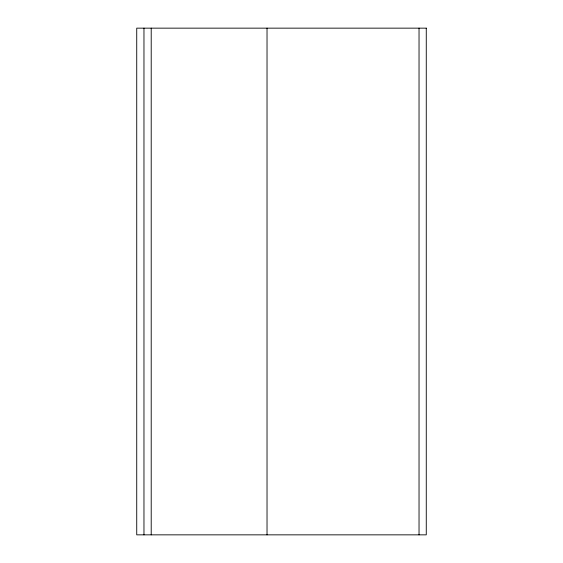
<?xml version="1.0" encoding="UTF-8"?>
<svg xmlns="http://www.w3.org/2000/svg" width="563" height="563" viewBox="0 0 563 563"><rect width="100%" height="100%" fill="white"/><g stroke="black" fill="none" stroke-linecap="round" stroke-linejoin="round"><path stroke-width="0.84" d="M419.034 28.15L419.034 534.85M267.024 28.15L267.024 534.85M151.208 28.15L151.208 534.85M143.966 28.15L143.966 534.85M426.268 28.15L136.732 28.15L136.732 534.85L426.268 534.85L426.268 28.15"/></g></svg>
